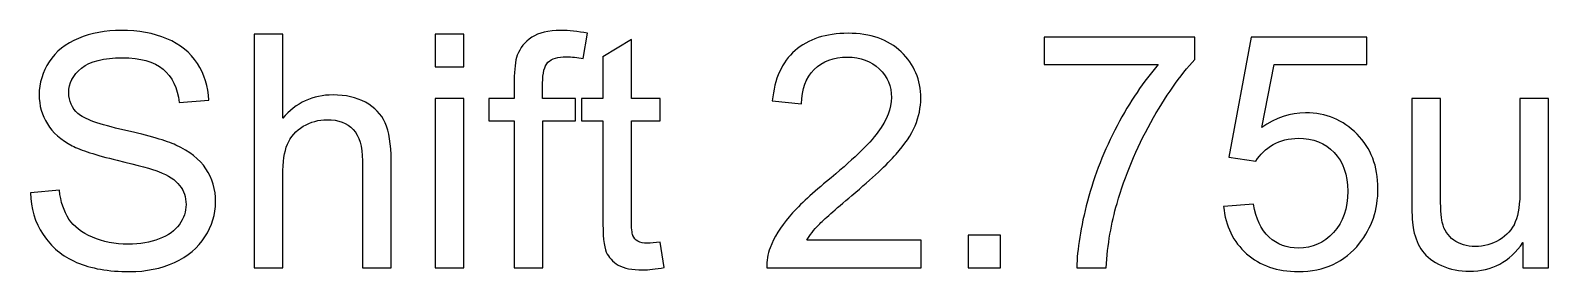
# Model space of a CAD drawing. Header units: millimetres. Extents: x -742 to 1487, y -1115 to 638.
# Drawn here: x 382.4 to 441.6, y -541.8 to -532.4 of the extents above; entities that cross this region are included whole.
import ezdxf

# ---------------------------------------------------------------- set-up
doc = ezdxf.new("R2010")
doc.units = ezdxf.units.MM
doc.layers.add('Layer 1', color=7, linetype='CONTINUOUS')

msp = doc.modelspace()

# ---------------------------------------------------------------- linework, layer by layer
at = {"layer": 'Layer 1', "color": 250}
for points, knots in [([(382.365, -538.759), (382.365, -538.759), (383.495, -538.658), (383.495, -538.658), (383.495, -538.658), (383.548, -539.115), (383.673, -539.49), (383.87, -539.784), (383.87, -539.784), (384.067, -540.076), (384.372, -540.313), (384.784, -540.495), (384.784, -540.495), (385.197, -540.675), (385.663, -540.766), (386.179, -540.766), (386.179, -540.766), (386.639, -540.766), (387.043, -540.698), (387.394, -540.561), (387.394, -540.561), (387.746, -540.423), (388.006, -540.235), (388.177, -539.996), (388.177, -539.996), (388.349, -539.756), (388.436, -539.496), (388.436, -539.217), (388.436, -539.217), (388.436, -538.933), (388.353, -538.685), (388.188, -538.472), (388.188, -538.472), (388.023, -538.26), (387.75, -538.082), (387.369, -537.936), (387.369, -537.936), (387.125, -537.843), (386.586, -537.695), (385.75, -537.494), (385.75, -537.494), (384.914, -537.293), (384.329, -537.104), (383.995, -536.926), (383.995, -536.926), (383.561, -536.698), (383.239, -536.414), (383.028, -536.078), (383.028, -536.078), (382.814, -535.741), (382.708, -535.362), (382.708, -534.945), (382.708, -534.945), (382.708, -534.484), (382.839, -534.054), (383.1, -533.656), (383.1, -533.656), (383.36, -533.256), (383.739, -532.953), (384.24, -532.746), (384.24, -532.746), (384.74, -532.539), (385.297, -532.435), (385.908, -532.435), (385.908, -532.435), (386.581, -532.435), (387.176, -532.543), (387.691, -532.761), (387.691, -532.761), (388.205, -532.977), (388.601, -533.296), (388.878, -533.72), (388.878, -533.72), (389.155, -534.141), (389.303, -534.619), (389.325, -535.153), (389.325, -535.153), (389.325, -535.153), (388.169, -535.242), (388.169, -535.242), (388.169, -535.242), (388.108, -534.668), (387.898, -534.234), (387.54, -533.942), (387.54, -533.942), (387.183, -533.648), (386.653, -533.502), (385.955, -533.502), (385.955, -533.502), (385.227, -533.502), (384.696, -533.635), (384.363, -533.902), (384.363, -533.902), (384.031, -534.168), (383.864, -534.49), (383.864, -534.867), (383.864, -534.867), (383.864, -535.193), (383.982, -535.462), (384.217, -535.673), (384.217, -535.673), (384.45, -535.883), (385.053, -536.101), (386.031, -536.321), (386.031, -536.321), (387.009, -536.543), (387.68, -536.736), (388.044, -536.901), (388.044, -536.901), (388.571, -537.144), (388.963, -537.451), (389.215, -537.826), (389.215, -537.826), (389.466, -538.199), (389.591, -538.628), (389.591, -539.115), (389.591, -539.115), (389.591, -539.6), (389.454, -540.053), (389.176, -540.48), (389.176, -540.48), (388.899, -540.908), (388.503, -541.24), (387.985, -541.477), (387.985, -541.477), (387.466, -541.714), (386.884, -541.833), (386.234, -541.833), (386.234, -541.833), (385.413, -541.833), (384.725, -541.712), (384.171, -541.473), (384.171, -541.473), (383.614, -541.234), (383.18, -540.874), (382.865, -540.391), (382.865, -540.391), (382.547, -539.911), (382.382, -539.367), (382.365, -538.759)], [0, 0, 0, 0, 0.027778, 0.027778, 0.027778, 0.027778, 0.055556, 0.055556, 0.055556, 0.055556, 0.083333, 0.083333, 0.083333, 0.083333, 0.111111, 0.111111, 0.111111, 0.111111, 0.138889, 0.138889, 0.138889, 0.138889, 0.166667, 0.166667, 0.166667, 0.166667, 0.194444, 0.194444, 0.194444, 0.194444, 0.222222, 0.222222, 0.222222, 0.222222, 0.25, 0.25, 0.25, 0.25, 0.277778, 0.277778, 0.277778, 0.277778, 0.305556, 0.305556, 0.305556, 0.305556, 0.333333, 0.333333, 0.333333, 0.333333, 0.361111, 0.361111, 0.361111, 0.361111, 0.388889, 0.388889, 0.388889, 0.388889, 0.416667, 0.416667, 0.416667, 0.416667, 0.444444, 0.444444, 0.444444, 0.444444, 0.472222, 0.472222, 0.472222, 0.472222, 0.5, 0.5, 0.5, 0.5, 0.527778, 0.527778, 0.527778, 0.527778, 0.555556, 0.555556, 0.555556, 0.555556, 0.583333, 0.583333, 0.583333, 0.583333, 0.611111, 0.611111, 0.611111, 0.611111, 0.638889, 0.638889, 0.638889, 0.638889, 0.666667, 0.666667, 0.666667, 0.666667, 0.694444, 0.694444, 0.694444, 0.694444, 0.722222, 0.722222, 0.722222, 0.722222, 0.75, 0.75, 0.75, 0.75, 0.777778, 0.777778, 0.777778, 0.777778, 0.805556, 0.805556, 0.805556, 0.805556, 0.833333, 0.833333, 0.833333, 0.833333, 0.861111, 0.861111, 0.861111, 0.861111, 0.888889, 0.888889, 0.888889, 0.888889, 0.916667, 0.916667, 0.916667, 0.916667, 0.944444, 0.944444, 0.944444, 0.944444, 1, 1, 1, 1]), ([(391.09, -541.68), (391.09, -541.68), (391.09, -532.587), (391.09, -532.587), (391.09, -532.587), (391.09, -532.587), (392.208, -532.587), (392.208, -532.587), (392.208, -532.587), (392.208, -532.587), (392.208, -535.86), (392.208, -535.86), (392.208, -535.86), (392.726, -535.252), (393.38, -534.949), (394.172, -534.949), (394.172, -534.949), (394.657, -534.949), (395.078, -535.045), (395.438, -535.237), (395.438, -535.237), (395.795, -535.43), (396.051, -535.695), (396.206, -536.033), (396.206, -536.033), (396.36, -536.372), (396.437, -536.865), (396.437, -537.508), (396.437, -537.508), (396.437, -537.508), (396.437, -541.68), (396.437, -541.68), (396.437, -541.68), (396.437, -541.68), (395.319, -541.68), (395.319, -541.68), (395.319, -541.68), (395.319, -541.68), (395.319, -537.513), (395.319, -537.513), (395.319, -537.513), (395.319, -536.956), (395.198, -536.55), (394.959, -536.296), (394.959, -536.296), (394.718, -536.042), (394.379, -535.915), (393.939, -535.915), (393.939, -535.915), (393.611, -535.915), (393.302, -535.999), (393.012, -536.171), (393.012, -536.171), (392.722, -536.342), (392.517, -536.575), (392.392, -536.869), (392.392, -536.869), (392.269, -537.161), (392.208, -537.566), (392.208, -538.082), (392.208, -538.082), (392.208, -538.082), (392.208, -541.68), (392.208, -541.68), (392.208, -541.68), (392.208, -541.68), (391.09, -541.68), (391.09, -541.68)], [0, 0, 0, 0, 0.055556, 0.055556, 0.055556, 0.055556, 0.111111, 0.111111, 0.111111, 0.111111, 0.166667, 0.166667, 0.166667, 0.166667, 0.222222, 0.222222, 0.222222, 0.222222, 0.277778, 0.277778, 0.277778, 0.277778, 0.333333, 0.333333, 0.333333, 0.333333, 0.388889, 0.388889, 0.388889, 0.388889, 0.444444, 0.444444, 0.444444, 0.444444, 0.5, 0.5, 0.5, 0.5, 0.555556, 0.555556, 0.555556, 0.555556, 0.611111, 0.611111, 0.611111, 0.611111, 0.666667, 0.666667, 0.666667, 0.666667, 0.722222, 0.722222, 0.722222, 0.722222, 0.777778, 0.777778, 0.777778, 0.777778, 0.833333, 0.833333, 0.833333, 0.833333, 0.888889, 0.888889, 0.888889, 0.888889, 1, 1, 1, 1]), ([(398.153, -533.857), (398.153, -533.857), (398.153, -532.587), (398.153, -532.587), (398.153, -532.587), (398.153, -532.587), (399.271, -532.587), (399.271, -532.587), (399.271, -532.587), (399.271, -532.587), (399.271, -533.857), (399.271, -533.857), (399.271, -533.857), (399.271, -533.857), (398.153, -533.857), (398.153, -533.857)], [0, 0, 0, 0, 0.2, 0.2, 0.2, 0.2, 0.4, 0.4, 0.4, 0.4, 0.6, 0.6, 0.6, 0.6, 1, 1, 1, 1]), ([(401.241, -541.68), (401.241, -541.68), (401.241, -535.953), (401.241, -535.953), (401.241, -535.953), (401.241, -535.953), (400.251, -535.953), (400.251, -535.953), (400.251, -535.953), (400.251, -535.953), (400.251, -535.089), (400.251, -535.089), (400.251, -535.089), (400.251, -535.089), (401.241, -535.089), (401.241, -535.089), (401.241, -535.089), (401.241, -535.089), (401.241, -534.391), (401.241, -534.391), (401.241, -534.391), (401.241, -533.948), (401.28, -533.62), (401.358, -533.406), (401.358, -533.406), (401.466, -533.119), (401.652, -532.884), (401.923, -532.704), (401.923, -532.704), (402.192, -532.524), (402.571, -532.435), (403.058, -532.435), (403.058, -532.435), (403.373, -532.435), (403.72, -532.473), (404.101, -532.547), (404.101, -532.547), (404.101, -532.547), (403.934, -533.525), (403.934, -533.525), (403.934, -533.525), (403.701, -533.485), (403.483, -533.464), (403.276, -533.464), (403.276, -533.464), (402.937, -533.464), (402.698, -533.536), (402.556, -533.679), (402.556, -533.679), (402.416, -533.823), (402.346, -534.092), (402.346, -534.486), (402.346, -534.486), (402.346, -534.486), (402.346, -535.089), (402.346, -535.089), (402.346, -535.089), (402.346, -535.089), (403.629, -535.089), (403.629, -535.089), (403.629, -535.089), (403.629, -535.089), (403.629, -535.953), (403.629, -535.953), (403.629, -535.953), (403.629, -535.953), (402.359, -535.953), (402.359, -535.953), (402.359, -535.953), (402.359, -535.953), (402.359, -541.68), (402.359, -541.68), (402.359, -541.68), (402.359, -541.68), (401.241, -541.68), (401.241, -541.68)], [0, 0, 0, 0, 0.05, 0.05, 0.05, 0.05, 0.1, 0.1, 0.1, 0.1, 0.15, 0.15, 0.15, 0.15, 0.2, 0.2, 0.2, 0.2, 0.25, 0.25, 0.25, 0.25, 0.3, 0.3, 0.3, 0.3, 0.35, 0.35, 0.35, 0.35, 0.4, 0.4, 0.4, 0.4, 0.45, 0.45, 0.45, 0.45, 0.5, 0.5, 0.5, 0.5, 0.55, 0.55, 0.55, 0.55, 0.6, 0.6, 0.6, 0.6, 0.65, 0.65, 0.65, 0.65, 0.7, 0.7, 0.7, 0.7, 0.75, 0.75, 0.75, 0.75, 0.8, 0.8, 0.8, 0.8, 0.85, 0.85, 0.85, 0.85, 0.9, 0.9, 0.9, 0.9, 1, 1, 1, 1]), ([(406.929, -540.683), (406.929, -540.683), (407.081, -541.67), (407.081, -541.67), (407.081, -541.67), (406.768, -541.735), (406.487, -541.769), (406.241, -541.769), (406.241, -541.769), (405.837, -541.769), (405.523, -541.706), (405.299, -541.577), (405.299, -541.577), (405.077, -541.448), (404.92, -541.28), (404.829, -541.071), (404.829, -541.071), (404.738, -540.861), (404.694, -540.421), (404.694, -539.75), (404.694, -539.75), (404.694, -539.75), (404.694, -535.953), (404.694, -535.953), (404.694, -535.953), (404.694, -535.953), (403.868, -535.953), (403.868, -535.953), (403.868, -535.953), (403.868, -535.953), (403.868, -535.089), (403.868, -535.089), (403.868, -535.089), (403.868, -535.089), (404.694, -535.089), (404.694, -535.089), (404.694, -535.089), (404.694, -535.089), (404.694, -533.459), (404.694, -533.459), (404.694, -533.459), (404.694, -533.459), (405.811, -532.788), (405.811, -532.788), (405.811, -532.788), (405.811, -532.788), (405.811, -535.089), (405.811, -535.089), (405.811, -535.089), (405.811, -535.089), (406.929, -535.089), (406.929, -535.089), (406.929, -535.089), (406.929, -535.089), (406.929, -535.953), (406.929, -535.953), (406.929, -535.953), (406.929, -535.953), (405.811, -535.953), (405.811, -535.953), (405.811, -535.953), (405.811, -535.953), (405.811, -539.814), (405.811, -539.814), (405.811, -539.814), (405.811, -540.133), (405.83, -540.338), (405.871, -540.429), (405.871, -540.429), (405.909, -540.521), (405.972, -540.592), (406.061, -540.648), (406.061, -540.648), (406.15, -540.7), (406.277, -540.728), (406.442, -540.728), (406.442, -540.728), (406.565, -540.728), (406.728, -540.713), (406.929, -540.683)], [0, 0, 0, 0, 0.047619, 0.047619, 0.047619, 0.047619, 0.095238, 0.095238, 0.095238, 0.095238, 0.142857, 0.142857, 0.142857, 0.142857, 0.190476, 0.190476, 0.190476, 0.190476, 0.238095, 0.238095, 0.238095, 0.238095, 0.285714, 0.285714, 0.285714, 0.285714, 0.333333, 0.333333, 0.333333, 0.333333, 0.380952, 0.380952, 0.380952, 0.380952, 0.428571, 0.428571, 0.428571, 0.428571, 0.47619, 0.47619, 0.47619, 0.47619, 0.52381, 0.52381, 0.52381, 0.52381, 0.571429, 0.571429, 0.571429, 0.571429, 0.619048, 0.619048, 0.619048, 0.619048, 0.666667, 0.666667, 0.666667, 0.666667, 0.714286, 0.714286, 0.714286, 0.714286, 0.761905, 0.761905, 0.761905, 0.761905, 0.809524, 0.809524, 0.809524, 0.809524, 0.857143, 0.857143, 0.857143, 0.857143, 0.904762, 0.904762, 0.904762, 0.904762, 1, 1, 1, 1]), ([(417.11, -540.614), (417.11, -540.614), (417.11, -541.68), (417.11, -541.68), (417.11, -541.68), (417.11, -541.68), (411.09, -541.68), (411.09, -541.68), (411.09, -541.68), (411.082, -541.412), (411.126, -541.153), (411.222, -540.904), (411.222, -540.904), (411.376, -540.495), (411.624, -540.091), (411.965, -539.695), (411.965, -539.695), (412.305, -539.299), (412.792, -538.842), (413.425, -538.323), (413.425, -538.323), (414.409, -537.513), (415.078, -536.871), (415.427, -536.397), (415.427, -536.397), (415.779, -535.923), (415.954, -535.474), (415.954, -535.051), (415.954, -535.051), (415.954, -534.609), (415.796, -534.236), (415.478, -533.931), (415.478, -533.931), (415.161, -533.629), (414.746, -533.476), (414.236, -533.476), (414.236, -533.476), (413.696, -533.476), (413.264, -533.637), (412.94, -533.959), (412.94, -533.959), (412.616, -534.278), (412.453, -534.723), (412.449, -535.292), (412.449, -535.292), (412.449, -535.292), (411.306, -535.178), (411.306, -535.178), (411.306, -535.178), (411.385, -534.323), (411.681, -533.671), (412.193, -533.222), (412.193, -533.222), (412.707, -532.774), (413.395, -532.549), (414.261, -532.549), (414.261, -532.549), (415.133, -532.549), (415.825, -532.79), (416.333, -533.275), (416.333, -533.275), (416.843, -533.76), (417.097, -534.361), (417.097, -535.076), (417.097, -535.076), (417.097, -535.441), (417.023, -535.798), (416.873, -536.15), (416.873, -536.15), (416.725, -536.503), (416.477, -536.873), (416.132, -537.263), (416.132, -537.263), (415.785, -537.65), (415.212, -538.186), (414.411, -538.863), (414.411, -538.863), (413.74, -539.426), (413.309, -539.807), (413.118, -540.008), (413.118, -540.008), (412.928, -540.209), (412.771, -540.41), (412.646, -540.614), (412.646, -540.614), (412.646, -540.614), (417.11, -540.614), (417.11, -540.614)], [0, 0, 0, 0, 0.043478, 0.043478, 0.043478, 0.043478, 0.086957, 0.086957, 0.086957, 0.086957, 0.130435, 0.130435, 0.130435, 0.130435, 0.173913, 0.173913, 0.173913, 0.173913, 0.217391, 0.217391, 0.217391, 0.217391, 0.26087, 0.26087, 0.26087, 0.26087, 0.304348, 0.304348, 0.304348, 0.304348, 0.347826, 0.347826, 0.347826, 0.347826, 0.391304, 0.391304, 0.391304, 0.391304, 0.434783, 0.434783, 0.434783, 0.434783, 0.478261, 0.478261, 0.478261, 0.478261, 0.521739, 0.521739, 0.521739, 0.521739, 0.565217, 0.565217, 0.565217, 0.565217, 0.608696, 0.608696, 0.608696, 0.608696, 0.652174, 0.652174, 0.652174, 0.652174, 0.695652, 0.695652, 0.695652, 0.695652, 0.73913, 0.73913, 0.73913, 0.73913, 0.782609, 0.782609, 0.782609, 0.782609, 0.826087, 0.826087, 0.826087, 0.826087, 0.869565, 0.869565, 0.869565, 0.869565, 0.913043, 0.913043, 0.913043, 0.913043, 1, 1, 1, 1]), ([(421.911, -533.768), (421.911, -533.768), (421.911, -532.702), (421.911, -532.702), (421.911, -532.702), (421.911, -532.702), (427.791, -532.702), (427.791, -532.702), (427.791, -532.702), (427.791, -532.702), (427.791, -533.565), (427.791, -533.565), (427.791, -533.565), (427.213, -534.181), (426.637, -535), (426.07, -536.023), (426.07, -536.023), (425.501, -537.045), (425.062, -538.097), (424.751, -539.179), (424.751, -539.179), (424.529, -539.938), (424.385, -540.775), (424.324, -541.68), (424.324, -541.68), (424.324, -541.68), (423.181, -541.68), (423.181, -541.68), (423.181, -541.68), (423.193, -540.965), (423.333, -540.099), (423.602, -539.085), (423.602, -539.085), (423.871, -538.069), (424.254, -537.092), (424.756, -536.15), (424.756, -536.15), (425.257, -535.208), (425.791, -534.414), (426.356, -533.768), (426.356, -533.768), (426.356, -533.768), (421.911, -533.768), (421.911, -533.768)], [0, 0, 0, 0, 0.083333, 0.083333, 0.083333, 0.083333, 0.166667, 0.166667, 0.166667, 0.166667, 0.25, 0.25, 0.25, 0.25, 0.333333, 0.333333, 0.333333, 0.333333, 0.416667, 0.416667, 0.416667, 0.416667, 0.5, 0.5, 0.5, 0.5, 0.583333, 0.583333, 0.583333, 0.583333, 0.666667, 0.666667, 0.666667, 0.666667, 0.75, 0.75, 0.75, 0.75, 0.833333, 0.833333, 0.833333, 0.833333, 1, 1, 1, 1]), ([(428.911, -539.293), (428.911, -539.293), (430.079, -539.204), (430.079, -539.204), (430.079, -539.204), (430.166, -539.773), (430.367, -540.201), (430.68, -540.489), (430.68, -540.489), (430.993, -540.775), (431.376, -540.918), (431.827, -540.918), (431.827, -540.918), (432.371, -540.918), (432.826, -540.715), (433.197, -540.311), (433.197, -540.311), (433.565, -539.905), (433.749, -539.367), (433.749, -538.698), (433.749, -538.698), (433.749, -538.061), (433.574, -537.559), (433.22, -537.191), (433.22, -537.191), (432.867, -536.823), (432.399, -536.639), (431.817, -536.639), (431.817, -536.639), (431.455, -536.639), (431.131, -536.721), (430.843, -536.886), (430.843, -536.886), (430.557, -537.051), (430.333, -537.265), (430.168, -537.528), (430.168, -537.528), (430.168, -537.528), (429.114, -537.375), (429.114, -537.375), (429.114, -537.375), (429.114, -537.375), (429.99, -532.702), (429.99, -532.702), (429.99, -532.702), (429.99, -532.702), (434.499, -532.702), (434.499, -532.702), (434.499, -532.702), (434.499, -532.702), (434.499, -533.768), (434.499, -533.768), (434.499, -533.768), (434.499, -533.768), (430.881, -533.768), (430.881, -533.768), (430.881, -533.768), (430.881, -533.768), (430.396, -536.222), (430.396, -536.222), (430.396, -536.222), (430.94, -535.838), (431.512, -535.648), (432.109, -535.648), (432.109, -535.648), (432.9, -535.648), (433.569, -535.923), (434.113, -536.473), (434.113, -536.473), (434.657, -537.024), (434.93, -537.731), (434.93, -538.594), (434.93, -538.594), (434.93, -539.418), (434.691, -540.129), (434.213, -540.728), (434.213, -540.728), (433.631, -541.465), (432.835, -541.833), (431.827, -541.833), (431.827, -541.833), (431.002, -541.833), (430.329, -541.6), (429.806, -541.136), (429.806, -541.136), (429.283, -540.673), (428.985, -540.059), (428.911, -539.293)], [0, 0, 0, 0, 0.043478, 0.043478, 0.043478, 0.043478, 0.086957, 0.086957, 0.086957, 0.086957, 0.130435, 0.130435, 0.130435, 0.130435, 0.173913, 0.173913, 0.173913, 0.173913, 0.217391, 0.217391, 0.217391, 0.217391, 0.26087, 0.26087, 0.26087, 0.26087, 0.304348, 0.304348, 0.304348, 0.304348, 0.347826, 0.347826, 0.347826, 0.347826, 0.391304, 0.391304, 0.391304, 0.391304, 0.434783, 0.434783, 0.434783, 0.434783, 0.478261, 0.478261, 0.478261, 0.478261, 0.521739, 0.521739, 0.521739, 0.521739, 0.565217, 0.565217, 0.565217, 0.565217, 0.608696, 0.608696, 0.608696, 0.608696, 0.652174, 0.652174, 0.652174, 0.652174, 0.695652, 0.695652, 0.695652, 0.695652, 0.73913, 0.73913, 0.73913, 0.73913, 0.782609, 0.782609, 0.782609, 0.782609, 0.826087, 0.826087, 0.826087, 0.826087, 0.869565, 0.869565, 0.869565, 0.869565, 0.913043, 0.913043, 0.913043, 0.913043, 1, 1, 1, 1]), ([(398.153, -541.68), (398.153, -541.68), (398.153, -535.089), (398.153, -535.089), (398.153, -535.089), (398.153, -535.089), (399.271, -535.089), (399.271, -535.089), (399.271, -535.089), (399.271, -535.089), (399.271, -541.68), (399.271, -541.68), (399.271, -541.68), (399.271, -541.68), (398.153, -541.68), (398.153, -541.68)], [0, 0, 0, 0, 0.2, 0.2, 0.2, 0.2, 0.4, 0.4, 0.4, 0.4, 0.6, 0.6, 0.6, 0.6, 1, 1, 1, 1]), ([(440.584, -541.68), (440.584, -541.68), (440.584, -540.7), (440.584, -540.7), (440.584, -540.7), (440.072, -541.448), (439.377, -541.82), (438.499, -541.82), (438.499, -541.82), (438.112, -541.82), (437.75, -541.746), (437.413, -541.598), (437.413, -541.598), (437.077, -541.448), (436.827, -541.261), (436.664, -541.037), (436.664, -541.037), (436.501, -540.81), (436.387, -540.535), (436.321, -540.209), (436.321, -540.209), (436.277, -539.989), (436.253, -539.642), (436.253, -539.168), (436.253, -539.168), (436.253, -539.168), (436.253, -535.089), (436.253, -535.089), (436.253, -535.089), (436.253, -535.089), (437.371, -535.089), (437.371, -535.089), (437.371, -535.089), (437.371, -535.089), (437.371, -538.736), (437.371, -538.736), (437.371, -538.736), (437.371, -539.318), (437.394, -539.712), (437.439, -539.913), (437.439, -539.913), (437.508, -540.207), (437.657, -540.436), (437.885, -540.603), (437.885, -540.603), (438.112, -540.77), (438.391, -540.855), (438.726, -540.855), (438.726, -540.855), (439.06, -540.855), (439.373, -540.77), (439.665, -540.599), (439.665, -540.599), (439.957, -540.427), (440.165, -540.192), (440.288, -539.898), (440.288, -539.898), (440.408, -539.604), (440.47, -539.174), (440.47, -538.613), (440.47, -538.613), (440.47, -538.613), (440.47, -535.089), (440.47, -535.089), (440.47, -535.089), (440.47, -535.089), (441.587, -535.089), (441.587, -535.089), (441.587, -535.089), (441.587, -535.089), (441.587, -541.68), (441.587, -541.68), (441.587, -541.68), (441.587, -541.68), (440.584, -541.68), (440.584, -541.68)], [0, 0, 0, 0, 0.05, 0.05, 0.05, 0.05, 0.1, 0.1, 0.1, 0.1, 0.15, 0.15, 0.15, 0.15, 0.2, 0.2, 0.2, 0.2, 0.25, 0.25, 0.25, 0.25, 0.3, 0.3, 0.3, 0.3, 0.35, 0.35, 0.35, 0.35, 0.4, 0.4, 0.4, 0.4, 0.45, 0.45, 0.45, 0.45, 0.5, 0.5, 0.5, 0.5, 0.55, 0.55, 0.55, 0.55, 0.6, 0.6, 0.6, 0.6, 0.65, 0.65, 0.65, 0.65, 0.7, 0.7, 0.7, 0.7, 0.75, 0.75, 0.75, 0.75, 0.8, 0.8, 0.8, 0.8, 0.85, 0.85, 0.85, 0.85, 0.9, 0.9, 0.9, 0.9, 1, 1, 1, 1]), ([(418.941, -541.68), (418.941, -541.68), (418.941, -540.41), (418.941, -540.41), (418.941, -540.41), (418.941, -540.41), (420.211, -540.41), (420.211, -540.41), (420.211, -540.41), (420.211, -540.41), (420.211, -541.68), (420.211, -541.68), (420.211, -541.68), (420.211, -541.68), (418.941, -541.68), (418.941, -541.68)], [0, 0, 0, 0, 0.2, 0.2, 0.2, 0.2, 0.4, 0.4, 0.4, 0.4, 0.6, 0.6, 0.6, 0.6, 1, 1, 1, 1])]:
    msp.add_open_spline(points, degree=3, knots=knots, dxfattribs=at)
at = {"layer": 'Layer 1', "color": 250, "lineweight": 9}
for points, knots in [([(382.365, -538.759), (382.365, -538.759), (383.495, -538.658), (383.495, -538.658), (383.495, -538.658), (383.548, -539.115), (383.673, -539.49), (383.87, -539.784), (383.87, -539.784), (384.067, -540.076), (384.372, -540.313), (384.784, -540.495), (384.784, -540.495), (385.197, -540.675), (385.663, -540.766), (386.179, -540.766), (386.179, -540.766), (386.639, -540.766), (387.043, -540.698), (387.394, -540.561), (387.394, -540.561), (387.746, -540.423), (388.006, -540.235), (388.177, -539.996), (388.177, -539.996), (388.349, -539.756), (388.436, -539.496), (388.436, -539.217), (388.436, -539.217), (388.436, -538.933), (388.353, -538.685), (388.188, -538.472), (388.188, -538.472), (388.023, -538.26), (387.75, -538.082), (387.369, -537.936), (387.369, -537.936), (387.125, -537.843), (386.586, -537.695), (385.75, -537.494), (385.75, -537.494), (384.914, -537.293), (384.329, -537.104), (383.995, -536.926), (383.995, -536.926), (383.561, -536.698), (383.239, -536.414), (383.028, -536.078), (383.028, -536.078), (382.814, -535.741), (382.708, -535.362), (382.708, -534.945), (382.708, -534.945), (382.708, -534.484), (382.839, -534.054), (383.1, -533.656), (383.1, -533.656), (383.36, -533.256), (383.739, -532.953), (384.24, -532.746), (384.24, -532.746), (384.74, -532.539), (385.297, -532.435), (385.908, -532.435), (385.908, -532.435), (386.581, -532.435), (387.176, -532.543), (387.691, -532.761), (387.691, -532.761), (388.205, -532.977), (388.601, -533.296), (388.878, -533.72), (388.878, -533.72), (389.155, -534.141), (389.303, -534.619), (389.325, -535.153), (389.325, -535.153), (389.325, -535.153), (388.169, -535.242), (388.169, -535.242), (388.169, -535.242), (388.108, -534.668), (387.898, -534.234), (387.54, -533.942), (387.54, -533.942), (387.183, -533.648), (386.653, -533.502), (385.955, -533.502), (385.955, -533.502), (385.227, -533.502), (384.696, -533.635), (384.363, -533.902), (384.363, -533.902), (384.031, -534.168), (383.864, -534.49), (383.864, -534.867), (383.864, -534.867), (383.864, -535.193), (383.982, -535.462), (384.217, -535.673), (384.217, -535.673), (384.45, -535.883), (385.053, -536.101), (386.031, -536.321), (386.031, -536.321), (387.009, -536.543), (387.68, -536.736), (388.044, -536.901), (388.044, -536.901), (388.571, -537.144), (388.963, -537.451), (389.215, -537.826), (389.215, -537.826), (389.466, -538.199), (389.591, -538.628), (389.591, -539.115), (389.591, -539.115), (389.591, -539.6), (389.454, -540.053), (389.176, -540.48), (389.176, -540.48), (388.899, -540.908), (388.503, -541.24), (387.985, -541.477), (387.985, -541.477), (387.466, -541.714), (386.884, -541.833), (386.234, -541.833), (386.234, -541.833), (385.413, -541.833), (384.725, -541.712), (384.171, -541.473), (384.171, -541.473), (383.614, -541.234), (383.18, -540.874), (382.865, -540.391), (382.865, -540.391), (382.547, -539.911), (382.382, -539.367), (382.365, -538.759)], [0, 0, 0, 0, 0.027778, 0.027778, 0.027778, 0.027778, 0.055556, 0.055556, 0.055556, 0.055556, 0.083333, 0.083333, 0.083333, 0.083333, 0.111111, 0.111111, 0.111111, 0.111111, 0.138889, 0.138889, 0.138889, 0.138889, 0.166667, 0.166667, 0.166667, 0.166667, 0.194444, 0.194444, 0.194444, 0.194444, 0.222222, 0.222222, 0.222222, 0.222222, 0.25, 0.25, 0.25, 0.25, 0.277778, 0.277778, 0.277778, 0.277778, 0.305556, 0.305556, 0.305556, 0.305556, 0.333333, 0.333333, 0.333333, 0.333333, 0.361111, 0.361111, 0.361111, 0.361111, 0.388889, 0.388889, 0.388889, 0.388889, 0.416667, 0.416667, 0.416667, 0.416667, 0.444444, 0.444444, 0.444444, 0.444444, 0.472222, 0.472222, 0.472222, 0.472222, 0.5, 0.5, 0.5, 0.5, 0.527778, 0.527778, 0.527778, 0.527778, 0.555556, 0.555556, 0.555556, 0.555556, 0.583333, 0.583333, 0.583333, 0.583333, 0.611111, 0.611111, 0.611111, 0.611111, 0.638889, 0.638889, 0.638889, 0.638889, 0.666667, 0.666667, 0.666667, 0.666667, 0.694444, 0.694444, 0.694444, 0.694444, 0.722222, 0.722222, 0.722222, 0.722222, 0.75, 0.75, 0.75, 0.75, 0.777778, 0.777778, 0.777778, 0.777778, 0.805556, 0.805556, 0.805556, 0.805556, 0.833333, 0.833333, 0.833333, 0.833333, 0.861111, 0.861111, 0.861111, 0.861111, 0.888889, 0.888889, 0.888889, 0.888889, 0.916667, 0.916667, 0.916667, 0.916667, 0.944444, 0.944444, 0.944444, 0.944444, 1, 1, 1, 1]), ([(391.09, -541.68), (391.09, -541.68), (391.09, -532.587), (391.09, -532.587), (391.09, -532.587), (391.09, -532.587), (392.208, -532.587), (392.208, -532.587), (392.208, -532.587), (392.208, -532.587), (392.208, -535.86), (392.208, -535.86), (392.208, -535.86), (392.726, -535.252), (393.38, -534.949), (394.172, -534.949), (394.172, -534.949), (394.657, -534.949), (395.078, -535.045), (395.438, -535.237), (395.438, -535.237), (395.795, -535.43), (396.051, -535.695), (396.206, -536.033), (396.206, -536.033), (396.36, -536.372), (396.437, -536.865), (396.437, -537.508), (396.437, -537.508), (396.437, -537.508), (396.437, -541.68), (396.437, -541.68), (396.437, -541.68), (396.437, -541.68), (395.319, -541.68), (395.319, -541.68), (395.319, -541.68), (395.319, -541.68), (395.319, -537.513), (395.319, -537.513), (395.319, -537.513), (395.319, -536.956), (395.198, -536.55), (394.959, -536.296), (394.959, -536.296), (394.718, -536.042), (394.379, -535.915), (393.939, -535.915), (393.939, -535.915), (393.611, -535.915), (393.302, -535.999), (393.012, -536.171), (393.012, -536.171), (392.722, -536.342), (392.517, -536.575), (392.392, -536.869), (392.392, -536.869), (392.269, -537.161), (392.208, -537.566), (392.208, -538.082), (392.208, -538.082), (392.208, -538.082), (392.208, -541.68), (392.208, -541.68), (392.208, -541.68), (392.208, -541.68), (391.09, -541.68), (391.09, -541.68)], [0, 0, 0, 0, 0.055556, 0.055556, 0.055556, 0.055556, 0.111111, 0.111111, 0.111111, 0.111111, 0.166667, 0.166667, 0.166667, 0.166667, 0.222222, 0.222222, 0.222222, 0.222222, 0.277778, 0.277778, 0.277778, 0.277778, 0.333333, 0.333333, 0.333333, 0.333333, 0.388889, 0.388889, 0.388889, 0.388889, 0.444444, 0.444444, 0.444444, 0.444444, 0.5, 0.5, 0.5, 0.5, 0.555556, 0.555556, 0.555556, 0.555556, 0.611111, 0.611111, 0.611111, 0.611111, 0.666667, 0.666667, 0.666667, 0.666667, 0.722222, 0.722222, 0.722222, 0.722222, 0.777778, 0.777778, 0.777778, 0.777778, 0.833333, 0.833333, 0.833333, 0.833333, 0.888889, 0.888889, 0.888889, 0.888889, 1, 1, 1, 1]), ([(398.153, -533.857), (398.153, -533.857), (398.153, -532.587), (398.153, -532.587), (398.153, -532.587), (398.153, -532.587), (399.271, -532.587), (399.271, -532.587), (399.271, -532.587), (399.271, -532.587), (399.271, -533.857), (399.271, -533.857), (399.271, -533.857), (399.271, -533.857), (398.153, -533.857), (398.153, -533.857)], [0, 0, 0, 0, 0.2, 0.2, 0.2, 0.2, 0.4, 0.4, 0.4, 0.4, 0.6, 0.6, 0.6, 0.6, 1, 1, 1, 1]), ([(401.241, -541.68), (401.241, -541.68), (401.241, -535.953), (401.241, -535.953), (401.241, -535.953), (401.241, -535.953), (400.251, -535.953), (400.251, -535.953), (400.251, -535.953), (400.251, -535.953), (400.251, -535.089), (400.251, -535.089), (400.251, -535.089), (400.251, -535.089), (401.241, -535.089), (401.241, -535.089), (401.241, -535.089), (401.241, -535.089), (401.241, -534.391), (401.241, -534.391), (401.241, -534.391), (401.241, -533.948), (401.28, -533.62), (401.358, -533.406), (401.358, -533.406), (401.466, -533.119), (401.652, -532.884), (401.923, -532.704), (401.923, -532.704), (402.192, -532.524), (402.571, -532.435), (403.058, -532.435), (403.058, -532.435), (403.373, -532.435), (403.72, -532.473), (404.101, -532.547), (404.101, -532.547), (404.101, -532.547), (403.934, -533.525), (403.934, -533.525), (403.934, -533.525), (403.701, -533.485), (403.483, -533.464), (403.276, -533.464), (403.276, -533.464), (402.937, -533.464), (402.698, -533.536), (402.556, -533.679), (402.556, -533.679), (402.416, -533.823), (402.346, -534.092), (402.346, -534.486), (402.346, -534.486), (402.346, -534.486), (402.346, -535.089), (402.346, -535.089), (402.346, -535.089), (402.346, -535.089), (403.629, -535.089), (403.629, -535.089), (403.629, -535.089), (403.629, -535.089), (403.629, -535.953), (403.629, -535.953), (403.629, -535.953), (403.629, -535.953), (402.359, -535.953), (402.359, -535.953), (402.359, -535.953), (402.359, -535.953), (402.359, -541.68), (402.359, -541.68), (402.359, -541.68), (402.359, -541.68), (401.241, -541.68), (401.241, -541.68)], [0, 0, 0, 0, 0.05, 0.05, 0.05, 0.05, 0.1, 0.1, 0.1, 0.1, 0.15, 0.15, 0.15, 0.15, 0.2, 0.2, 0.2, 0.2, 0.25, 0.25, 0.25, 0.25, 0.3, 0.3, 0.3, 0.3, 0.35, 0.35, 0.35, 0.35, 0.4, 0.4, 0.4, 0.4, 0.45, 0.45, 0.45, 0.45, 0.5, 0.5, 0.5, 0.5, 0.55, 0.55, 0.55, 0.55, 0.6, 0.6, 0.6, 0.6, 0.65, 0.65, 0.65, 0.65, 0.7, 0.7, 0.7, 0.7, 0.75, 0.75, 0.75, 0.75, 0.8, 0.8, 0.8, 0.8, 0.85, 0.85, 0.85, 0.85, 0.9, 0.9, 0.9, 0.9, 1, 1, 1, 1]), ([(406.929, -540.683), (406.929, -540.683), (407.081, -541.67), (407.081, -541.67), (407.081, -541.67), (406.768, -541.735), (406.487, -541.769), (406.241, -541.769), (406.241, -541.769), (405.837, -541.769), (405.523, -541.706), (405.299, -541.577), (405.299, -541.577), (405.077, -541.448), (404.92, -541.28), (404.829, -541.071), (404.829, -541.071), (404.738, -540.861), (404.694, -540.421), (404.694, -539.75), (404.694, -539.75), (404.694, -539.75), (404.694, -535.953), (404.694, -535.953), (404.694, -535.953), (404.694, -535.953), (403.868, -535.953), (403.868, -535.953), (403.868, -535.953), (403.868, -535.953), (403.868, -535.089), (403.868, -535.089), (403.868, -535.089), (403.868, -535.089), (404.694, -535.089), (404.694, -535.089), (404.694, -535.089), (404.694, -535.089), (404.694, -533.459), (404.694, -533.459), (404.694, -533.459), (404.694, -533.459), (405.811, -532.788), (405.811, -532.788), (405.811, -532.788), (405.811, -532.788), (405.811, -535.089), (405.811, -535.089), (405.811, -535.089), (405.811, -535.089), (406.929, -535.089), (406.929, -535.089), (406.929, -535.089), (406.929, -535.089), (406.929, -535.953), (406.929, -535.953), (406.929, -535.953), (406.929, -535.953), (405.811, -535.953), (405.811, -535.953), (405.811, -535.953), (405.811, -535.953), (405.811, -539.814), (405.811, -539.814), (405.811, -539.814), (405.811, -540.133), (405.83, -540.338), (405.871, -540.429), (405.871, -540.429), (405.909, -540.521), (405.972, -540.592), (406.061, -540.648), (406.061, -540.648), (406.15, -540.7), (406.277, -540.728), (406.442, -540.728), (406.442, -540.728), (406.565, -540.728), (406.728, -540.713), (406.929, -540.683)], [0, 0, 0, 0, 0.047619, 0.047619, 0.047619, 0.047619, 0.095238, 0.095238, 0.095238, 0.095238, 0.142857, 0.142857, 0.142857, 0.142857, 0.190476, 0.190476, 0.190476, 0.190476, 0.238095, 0.238095, 0.238095, 0.238095, 0.285714, 0.285714, 0.285714, 0.285714, 0.333333, 0.333333, 0.333333, 0.333333, 0.380952, 0.380952, 0.380952, 0.380952, 0.428571, 0.428571, 0.428571, 0.428571, 0.47619, 0.47619, 0.47619, 0.47619, 0.52381, 0.52381, 0.52381, 0.52381, 0.571429, 0.571429, 0.571429, 0.571429, 0.619048, 0.619048, 0.619048, 0.619048, 0.666667, 0.666667, 0.666667, 0.666667, 0.714286, 0.714286, 0.714286, 0.714286, 0.761905, 0.761905, 0.761905, 0.761905, 0.809524, 0.809524, 0.809524, 0.809524, 0.857143, 0.857143, 0.857143, 0.857143, 0.904762, 0.904762, 0.904762, 0.904762, 1, 1, 1, 1]), ([(417.11, -540.614), (417.11, -540.614), (417.11, -541.68), (417.11, -541.68), (417.11, -541.68), (417.11, -541.68), (411.09, -541.68), (411.09, -541.68), (411.09, -541.68), (411.082, -541.412), (411.126, -541.153), (411.222, -540.904), (411.222, -540.904), (411.376, -540.495), (411.624, -540.091), (411.965, -539.695), (411.965, -539.695), (412.305, -539.299), (412.792, -538.842), (413.425, -538.323), (413.425, -538.323), (414.409, -537.513), (415.078, -536.871), (415.427, -536.397), (415.427, -536.397), (415.779, -535.923), (415.954, -535.474), (415.954, -535.051), (415.954, -535.051), (415.954, -534.609), (415.796, -534.236), (415.478, -533.931), (415.478, -533.931), (415.161, -533.629), (414.746, -533.476), (414.236, -533.476), (414.236, -533.476), (413.696, -533.476), (413.264, -533.637), (412.94, -533.959), (412.94, -533.959), (412.616, -534.278), (412.453, -534.723), (412.449, -535.292), (412.449, -535.292), (412.449, -535.292), (411.306, -535.178), (411.306, -535.178), (411.306, -535.178), (411.385, -534.323), (411.681, -533.671), (412.193, -533.222), (412.193, -533.222), (412.707, -532.774), (413.395, -532.549), (414.261, -532.549), (414.261, -532.549), (415.133, -532.549), (415.825, -532.79), (416.333, -533.275), (416.333, -533.275), (416.843, -533.76), (417.097, -534.361), (417.097, -535.076), (417.097, -535.076), (417.097, -535.441), (417.023, -535.798), (416.873, -536.15), (416.873, -536.15), (416.725, -536.503), (416.477, -536.873), (416.132, -537.263), (416.132, -537.263), (415.785, -537.65), (415.212, -538.186), (414.411, -538.863), (414.411, -538.863), (413.74, -539.426), (413.309, -539.807), (413.118, -540.008), (413.118, -540.008), (412.928, -540.209), (412.771, -540.41), (412.646, -540.614), (412.646, -540.614), (412.646, -540.614), (417.11, -540.614), (417.11, -540.614)], [0, 0, 0, 0, 0.043478, 0.043478, 0.043478, 0.043478, 0.086957, 0.086957, 0.086957, 0.086957, 0.130435, 0.130435, 0.130435, 0.130435, 0.173913, 0.173913, 0.173913, 0.173913, 0.217391, 0.217391, 0.217391, 0.217391, 0.26087, 0.26087, 0.26087, 0.26087, 0.304348, 0.304348, 0.304348, 0.304348, 0.347826, 0.347826, 0.347826, 0.347826, 0.391304, 0.391304, 0.391304, 0.391304, 0.434783, 0.434783, 0.434783, 0.434783, 0.478261, 0.478261, 0.478261, 0.478261, 0.521739, 0.521739, 0.521739, 0.521739, 0.565217, 0.565217, 0.565217, 0.565217, 0.608696, 0.608696, 0.608696, 0.608696, 0.652174, 0.652174, 0.652174, 0.652174, 0.695652, 0.695652, 0.695652, 0.695652, 0.73913, 0.73913, 0.73913, 0.73913, 0.782609, 0.782609, 0.782609, 0.782609, 0.826087, 0.826087, 0.826087, 0.826087, 0.869565, 0.869565, 0.869565, 0.869565, 0.913043, 0.913043, 0.913043, 0.913043, 1, 1, 1, 1]), ([(421.911, -533.768), (421.911, -533.768), (421.911, -532.702), (421.911, -532.702), (421.911, -532.702), (421.911, -532.702), (427.791, -532.702), (427.791, -532.702), (427.791, -532.702), (427.791, -532.702), (427.791, -533.565), (427.791, -533.565), (427.791, -533.565), (427.213, -534.181), (426.637, -535), (426.07, -536.023), (426.07, -536.023), (425.501, -537.045), (425.062, -538.097), (424.751, -539.179), (424.751, -539.179), (424.529, -539.938), (424.385, -540.775), (424.324, -541.68), (424.324, -541.68), (424.324, -541.68), (423.181, -541.68), (423.181, -541.68), (423.181, -541.68), (423.193, -540.965), (423.333, -540.099), (423.602, -539.085), (423.602, -539.085), (423.871, -538.069), (424.254, -537.092), (424.756, -536.15), (424.756, -536.15), (425.257, -535.208), (425.791, -534.414), (426.356, -533.768), (426.356, -533.768), (426.356, -533.768), (421.911, -533.768), (421.911, -533.768)], [0, 0, 0, 0, 0.083333, 0.083333, 0.083333, 0.083333, 0.166667, 0.166667, 0.166667, 0.166667, 0.25, 0.25, 0.25, 0.25, 0.333333, 0.333333, 0.333333, 0.333333, 0.416667, 0.416667, 0.416667, 0.416667, 0.5, 0.5, 0.5, 0.5, 0.583333, 0.583333, 0.583333, 0.583333, 0.666667, 0.666667, 0.666667, 0.666667, 0.75, 0.75, 0.75, 0.75, 0.833333, 0.833333, 0.833333, 0.833333, 1, 1, 1, 1]), ([(428.911, -539.293), (428.911, -539.293), (430.079, -539.204), (430.079, -539.204), (430.079, -539.204), (430.166, -539.773), (430.367, -540.201), (430.68, -540.489), (430.68, -540.489), (430.993, -540.775), (431.376, -540.918), (431.827, -540.918), (431.827, -540.918), (432.371, -540.918), (432.826, -540.715), (433.197, -540.311), (433.197, -540.311), (433.565, -539.905), (433.749, -539.367), (433.749, -538.698), (433.749, -538.698), (433.749, -538.061), (433.574, -537.559), (433.22, -537.191), (433.22, -537.191), (432.867, -536.823), (432.399, -536.639), (431.817, -536.639), (431.817, -536.639), (431.455, -536.639), (431.131, -536.721), (430.843, -536.886), (430.843, -536.886), (430.557, -537.051), (430.333, -537.265), (430.168, -537.528), (430.168, -537.528), (430.168, -537.528), (429.114, -537.375), (429.114, -537.375), (429.114, -537.375), (429.114, -537.375), (429.99, -532.702), (429.99, -532.702), (429.99, -532.702), (429.99, -532.702), (434.499, -532.702), (434.499, -532.702), (434.499, -532.702), (434.499, -532.702), (434.499, -533.768), (434.499, -533.768), (434.499, -533.768), (434.499, -533.768), (430.881, -533.768), (430.881, -533.768), (430.881, -533.768), (430.881, -533.768), (430.396, -536.222), (430.396, -536.222), (430.396, -536.222), (430.94, -535.838), (431.512, -535.648), (432.109, -535.648), (432.109, -535.648), (432.9, -535.648), (433.569, -535.923), (434.113, -536.473), (434.113, -536.473), (434.657, -537.024), (434.93, -537.731), (434.93, -538.594), (434.93, -538.594), (434.93, -539.418), (434.691, -540.129), (434.213, -540.728), (434.213, -540.728), (433.631, -541.465), (432.835, -541.833), (431.827, -541.833), (431.827, -541.833), (431.002, -541.833), (430.329, -541.6), (429.806, -541.136), (429.806, -541.136), (429.283, -540.673), (428.985, -540.059), (428.911, -539.293)], [0, 0, 0, 0, 0.043478, 0.043478, 0.043478, 0.043478, 0.086957, 0.086957, 0.086957, 0.086957, 0.130435, 0.130435, 0.130435, 0.130435, 0.173913, 0.173913, 0.173913, 0.173913, 0.217391, 0.217391, 0.217391, 0.217391, 0.26087, 0.26087, 0.26087, 0.26087, 0.304348, 0.304348, 0.304348, 0.304348, 0.347826, 0.347826, 0.347826, 0.347826, 0.391304, 0.391304, 0.391304, 0.391304, 0.434783, 0.434783, 0.434783, 0.434783, 0.478261, 0.478261, 0.478261, 0.478261, 0.521739, 0.521739, 0.521739, 0.521739, 0.565217, 0.565217, 0.565217, 0.565217, 0.608696, 0.608696, 0.608696, 0.608696, 0.652174, 0.652174, 0.652174, 0.652174, 0.695652, 0.695652, 0.695652, 0.695652, 0.73913, 0.73913, 0.73913, 0.73913, 0.782609, 0.782609, 0.782609, 0.782609, 0.826087, 0.826087, 0.826087, 0.826087, 0.869565, 0.869565, 0.869565, 0.869565, 0.913043, 0.913043, 0.913043, 0.913043, 1, 1, 1, 1]), ([(398.153, -541.68), (398.153, -541.68), (398.153, -535.089), (398.153, -535.089), (398.153, -535.089), (398.153, -535.089), (399.271, -535.089), (399.271, -535.089), (399.271, -535.089), (399.271, -535.089), (399.271, -541.68), (399.271, -541.68), (399.271, -541.68), (399.271, -541.68), (398.153, -541.68), (398.153, -541.68)], [0, 0, 0, 0, 0.2, 0.2, 0.2, 0.2, 0.4, 0.4, 0.4, 0.4, 0.6, 0.6, 0.6, 0.6, 1, 1, 1, 1]), ([(440.584, -541.68), (440.584, -541.68), (440.584, -540.7), (440.584, -540.7), (440.584, -540.7), (440.072, -541.448), (439.377, -541.82), (438.499, -541.82), (438.499, -541.82), (438.112, -541.82), (437.75, -541.746), (437.413, -541.598), (437.413, -541.598), (437.077, -541.448), (436.827, -541.261), (436.664, -541.037), (436.664, -541.037), (436.501, -540.81), (436.387, -540.535), (436.321, -540.209), (436.321, -540.209), (436.277, -539.989), (436.253, -539.642), (436.253, -539.168), (436.253, -539.168), (436.253, -539.168), (436.253, -535.089), (436.253, -535.089), (436.253, -535.089), (436.253, -535.089), (437.371, -535.089), (437.371, -535.089), (437.371, -535.089), (437.371, -535.089), (437.371, -538.736), (437.371, -538.736), (437.371, -538.736), (437.371, -539.318), (437.394, -539.712), (437.439, -539.913), (437.439, -539.913), (437.508, -540.207), (437.657, -540.436), (437.885, -540.603), (437.885, -540.603), (438.112, -540.77), (438.391, -540.855), (438.726, -540.855), (438.726, -540.855), (439.06, -540.855), (439.373, -540.77), (439.665, -540.599), (439.665, -540.599), (439.957, -540.427), (440.165, -540.192), (440.288, -539.898), (440.288, -539.898), (440.408, -539.604), (440.47, -539.174), (440.47, -538.613), (440.47, -538.613), (440.47, -538.613), (440.47, -535.089), (440.47, -535.089), (440.47, -535.089), (440.47, -535.089), (441.587, -535.089), (441.587, -535.089), (441.587, -535.089), (441.587, -535.089), (441.587, -541.68), (441.587, -541.68), (441.587, -541.68), (441.587, -541.68), (440.584, -541.68), (440.584, -541.68)], [0, 0, 0, 0, 0.05, 0.05, 0.05, 0.05, 0.1, 0.1, 0.1, 0.1, 0.15, 0.15, 0.15, 0.15, 0.2, 0.2, 0.2, 0.2, 0.25, 0.25, 0.25, 0.25, 0.3, 0.3, 0.3, 0.3, 0.35, 0.35, 0.35, 0.35, 0.4, 0.4, 0.4, 0.4, 0.45, 0.45, 0.45, 0.45, 0.5, 0.5, 0.5, 0.5, 0.55, 0.55, 0.55, 0.55, 0.6, 0.6, 0.6, 0.6, 0.65, 0.65, 0.65, 0.65, 0.7, 0.7, 0.7, 0.7, 0.75, 0.75, 0.75, 0.75, 0.8, 0.8, 0.8, 0.8, 0.85, 0.85, 0.85, 0.85, 0.9, 0.9, 0.9, 0.9, 1, 1, 1, 1]), ([(418.941, -541.68), (418.941, -541.68), (418.941, -540.41), (418.941, -540.41), (418.941, -540.41), (418.941, -540.41), (420.211, -540.41), (420.211, -540.41), (420.211, -540.41), (420.211, -540.41), (420.211, -541.68), (420.211, -541.68), (420.211, -541.68), (420.211, -541.68), (418.941, -541.68), (418.941, -541.68)], [0, 0, 0, 0, 0.2, 0.2, 0.2, 0.2, 0.4, 0.4, 0.4, 0.4, 0.6, 0.6, 0.6, 0.6, 1, 1, 1, 1])]:
    msp.add_open_spline(points, degree=3, knots=knots, dxfattribs=at)

doc.saveas('drawing.dxf')
